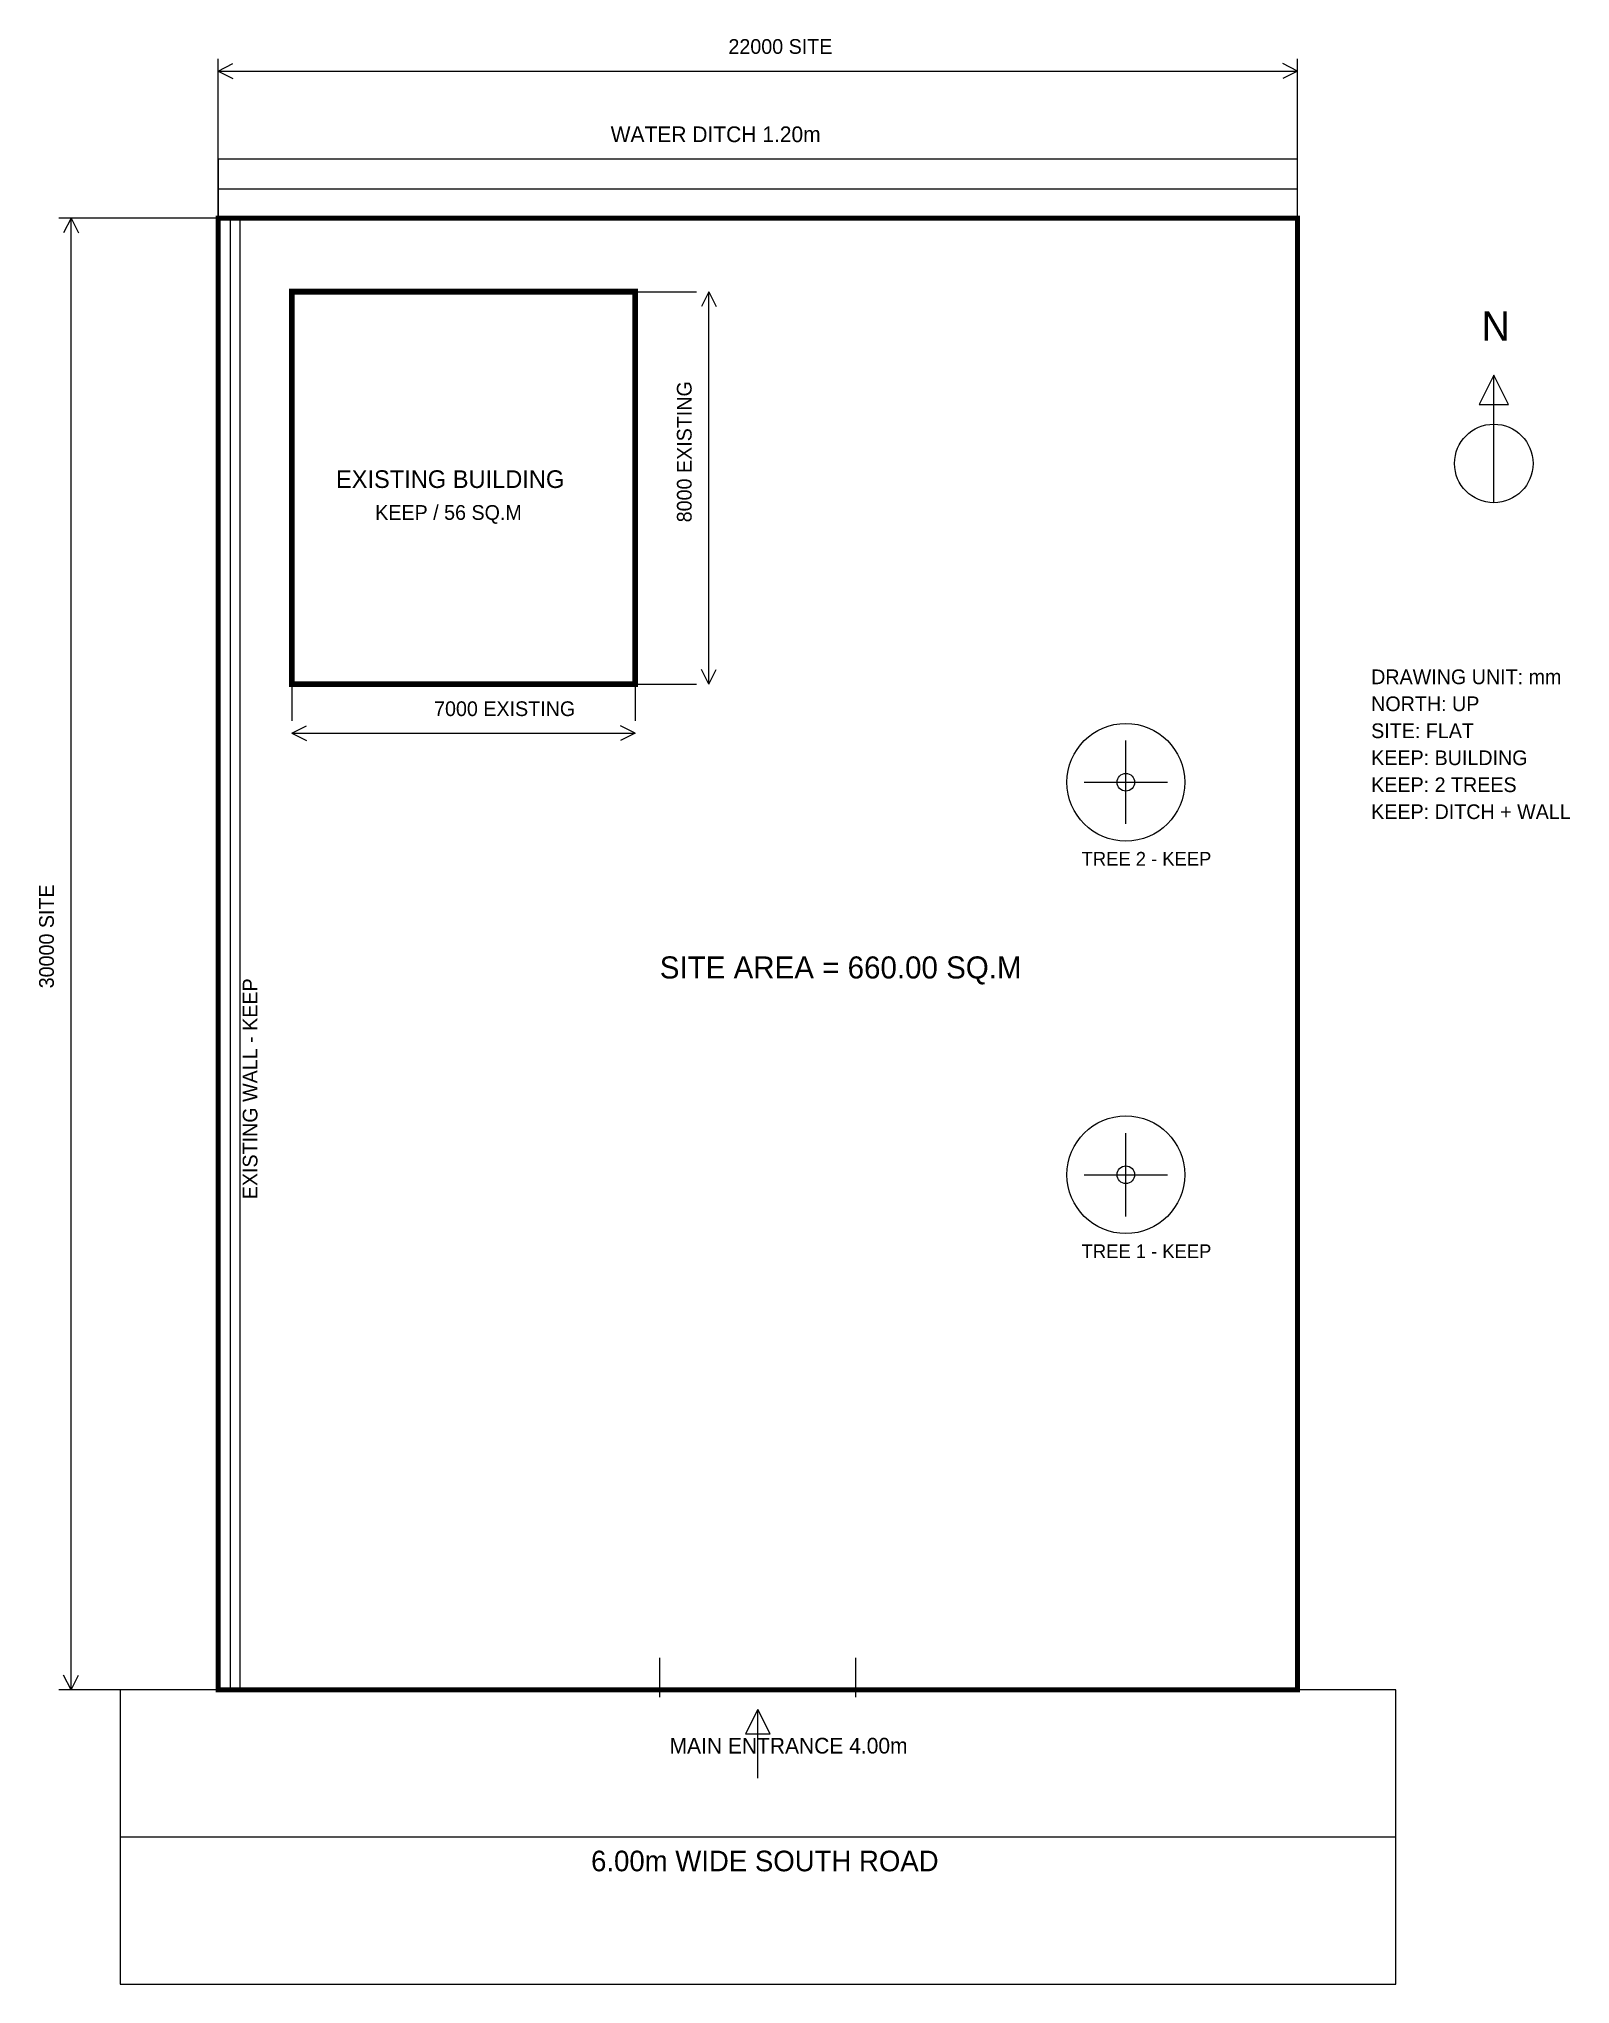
# Model space of a CAD drawing. Header units: millimetres. Extents: x -3654 to 27555, y -6000 to 33654.
import ezdxf

# ---------------------------------------------------------------- set-up
doc = ezdxf.new("R2010")
doc.units = ezdxf.units.MM
for name, color, linetype in [('DIMENSION', 7, 'CONTINUOUS'), ('ENTRANCE', 2, 'CONTINUOUS'), ('EXISTING_BUILDING', 5, 'CONTINUOUS'), ('NORTH', 2, 'CONTINUOUS'), ('ROAD', 8, 'CONTINUOUS'), ('SITE_BOUNDARY', 1, 'CONTINUOUS'), ('TEXT', 7, 'CONTINUOUS'), ('TREE', 3, 'CONTINUOUS'), ('WALL', 9, 'CONTINUOUS'), ('WATER', 4, 'CONTINUOUS')]:
    doc.layers.add(name, color=color, linetype=linetype)

msp = doc.modelspace()

# ---------------------------------------------------------------- linework, layer by layer
at = {"layer": 'DIMENSION'}
for p, q in [((0, 30000), (0, 33250)), ((0, 33000), (300, 33150)), ((0, 33000), (22000, 33000)), ((0, 33000), (300, 32850)), ((22000, 33000), (21700, 33150)), ((22000, 33000), (21700, 32850)), ((22000, 30000), (22000, 33250)), ((0, 30000), (-3250, 30000)), ((-3000, 30000), (-3150, 29700)), ((-3000, 0), (-3000, 30000)), ((-3000, 30000), (-2850, 29700)), ((8500, 28500), (9750, 28500)), ((10000, 28500), (9850, 28200)), ((10000, 20500), (10000, 28500)), ((10000, 28500), (10150, 28200)), ((10000, 20500), (9850, 20800)), ((10000, 20500), (10150, 20800)), ((1500, 20500), (1500, 19750)), ((8500, 20500), (8500, 19750)), ((8500, 20500), (9750, 20500)), ((1500, 19500), (1800, 19650)), ((1500, 19500), (8500, 19500)), ((1500, 19500), (1800, 19350)), ((8500, 19500), (8200, 19650)), ((8500, 19500), (8200, 19350)), ((0, 0), (-3250, 0)), ((-3000, 0), (-3150, 300)), ((-3000, 0), (-2850, 300))]:
    msp.add_line(p, q, dxfattribs=at)
at = {"layer": 'ENTRANCE'}
for p, q in [((9000, -150), (9000, 650)), ((13000, -150), (13000, 650)), ((11000, -1800), (11000, -400))]:
    msp.add_line(p, q, dxfattribs=at)
msp.add_lwpolyline([(11000, -400), (10750, -900), (11250, -900)], close=True, dxfattribs=at)
at = {"layer": 'EXISTING_BUILDING', "const_width": 120}
msp.add_lwpolyline([(1500, 20500), (8500, 20500), (8500, 28500), (1500, 28500)], close=True, dxfattribs=at)
at = {"layer": 'NORTH'}
msp.add_line((26000, 24200), (26000, 26800), dxfattribs=at)
msp.add_lwpolyline([(26000, 26800), (25700, 26200), (26300, 26200)], close=True, dxfattribs=at)
msp.add_circle((26000, 25000), 800, dxfattribs=at)
at = {"layer": 'ROAD'}
msp.add_line((-2000, -3000), (24000, -3000), dxfattribs=at)
msp.add_lwpolyline([(-2000, -6000), (24000, -6000), (24000, 0), (-2000, 0)], close=True, dxfattribs=at)
at = {"layer": 'SITE_BOUNDARY', "const_width": 100}
msp.add_lwpolyline([(0, 0), (22000, 0), (22000, 30000), (0, 30000)], close=True, dxfattribs=at)
at = {"layer": 'TREE'}
for p, q in [((18500, 17650), (18500, 19350)), ((17650, 18500), (19350, 18500)), ((18500, 9650), (18500, 11350)), ((17650, 10500), (19350, 10500))]:
    msp.add_line(p, q, dxfattribs=at)
for centre, radius in [((18500, 18500), 1200), ((18500, 18500), 180), ((18500, 10500), 1200), ((18500, 10500), 180)]:
    msp.add_circle(centre, radius, dxfattribs=at)
at = {"layer": 'WALL'}
for p, q in [((250, 0), (250, 30000)), ((450, 0), (450, 30000))]:
    msp.add_line(p, q, dxfattribs=at)
at = {"layer": 'WATER'}
msp.add_line((0, 30600), (22000, 30600), dxfattribs=at)
msp.add_lwpolyline([(0, 30000), (22000, 30000), (22000, 31200), (0, 31200)], close=True, dxfattribs=at)

# ---------------------------------------------------------------- texts
at = {"layer": 'DIMENSION'}
for s, p in [('22000 SITE', (10400, 33350)), ('7000 EXISTING', (4400, 19850))]:
    msp.add_text(s, height=300, dxfattribs=at).set_placement(p)
for s, p in [('8000 EXISTING', (9650, 23800)), ('30000 SITE', (-3350, 14300))]:
    msp.add_text(s, height=300, rotation=90, dxfattribs=at).set_placement(p)
at = {"layer": 'ENTRANCE'}
msp.add_text('MAIN ENTRANCE 4.00m', height=320, dxfattribs=at).set_placement((9200, -1300))
at = {"layer": 'EXISTING_BUILDING'}
for s, height, p in [('EXISTING BUILDING', 360, (2400, 24500)), ('KEEP / 56 SQ.M', 300, (3200, 23850))]:
    msp.add_text(s, height=height, dxfattribs=at).set_placement(p)
at = {"layer": 'NORTH'}
msp.add_text('N', height=600, dxfattribs=at).set_placement((25750, 27500))
at = {"layer": 'ROAD'}
msp.add_text('6.00m WIDE SOUTH ROAD', height=420, dxfattribs=at).set_placement((7600, -3700))
at = {"layer": 'TEXT'}
for s, height, p in [('DRAWING UNIT: mm', 300, (23500, 20500)), ('NORTH: UP', 300, (23500, 19950)), ('SITE: FLAT', 300, (23500, 19400)), ('KEEP: BUILDING', 300, (23500, 18850)), ('KEEP: 2 TREES', 300, (23500, 18300)), ('KEEP: DITCH + WALL', 300, (23500, 17750)), ('SITE AREA = 660.00 SQ.M', 450, (9000, 14500))]:
    msp.add_text(s, height=height, dxfattribs=at).set_placement(p)
at = {"layer": 'TREE'}
for s, p in [('TREE 2 - KEEP', (17600, 16800)), ('TREE 1 - KEEP', (17600, 8800))]:
    msp.add_text(s, height=280, dxfattribs=at).set_placement(p)
at = {"layer": 'WALL'}
msp.add_text('EXISTING WALL - KEEP', height=300, rotation=90, dxfattribs=at).set_placement((800, 10000))
at = {"layer": 'WATER'}
msp.add_text('WATER DITCH 1.20m', height=320, dxfattribs=at).set_placement((8000, 31550))

doc.saveas('drawing.dxf')
